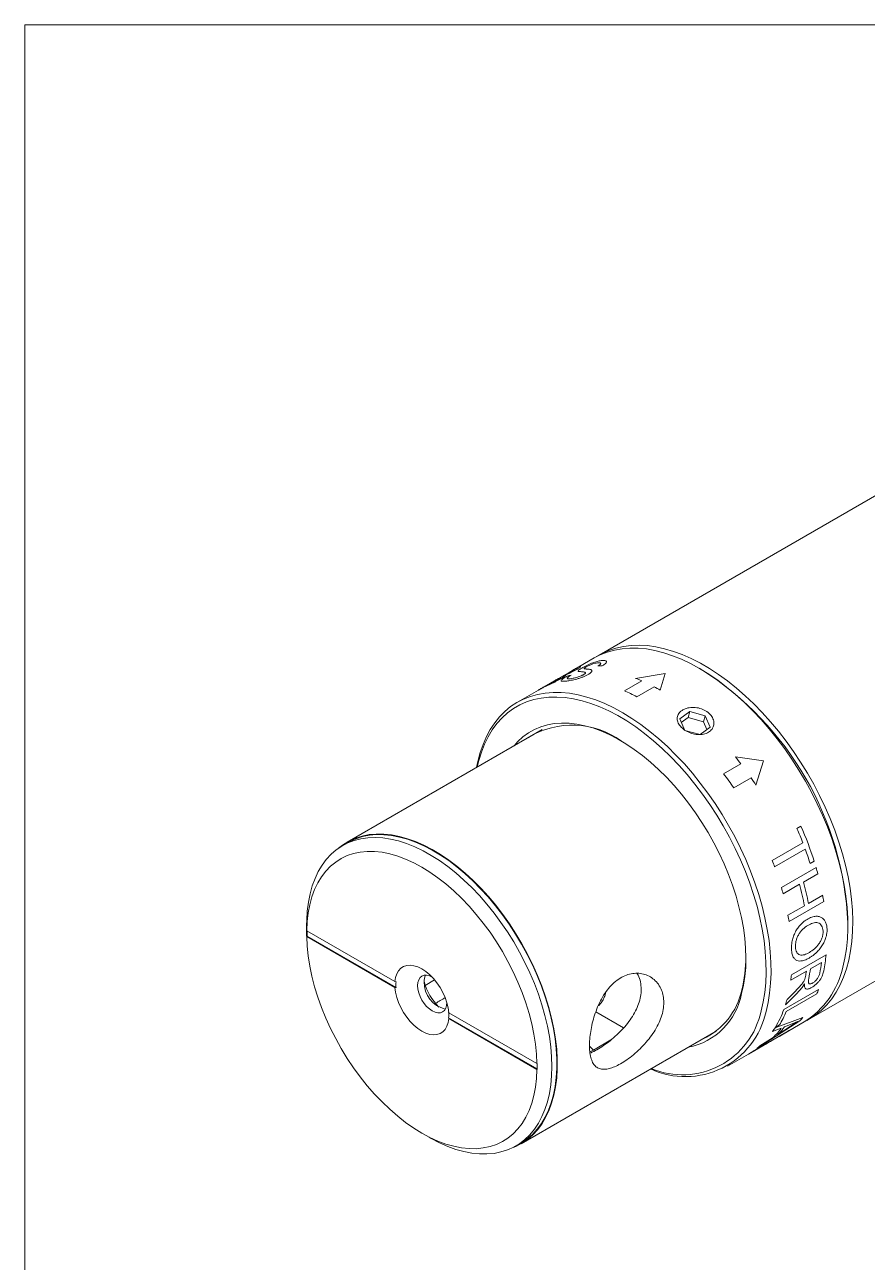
# Paper-space layout 'Sheet2' of a CAD drawing. Header units: inches. Extents: x 0.1 to 10.9, y 0 to 8.5.
# Drawn here: x 0.062 to 1.666, y 6.095 to 8.451 of the extents above; entities that cross this region are included whole.
import ezdxf

# ---------------------------------------------------------------- set-up
doc = ezdxf.new("R2010")
doc.units = ezdxf.units.IN
doc.header["$MEASUREMENT"] = 0

psp = doc.layouts.new('Sheet2')

# ---------------------------------------------------------------- linework, layer by layer
at = {"color": 7, "linetype": 'Continuous', "lineweight": 0}
for p, q in [((0.062179, 8.450606), (10.944457, 8.450606)), ((0.062179, 8.450606), (0.062179, 0.035558)), ((1.852991, 7.653839), (1.155312, 7.251078)), ((1.145884, 7.245635), (1.105815, 7.222504)), ((1.0982, 7.218108), (1.077893, 7.206385)), ((1.083055, 7.209215), (1.089661, 7.212517)), ((1.105815, 7.222504), (1.0982, 7.218108)), ((1.224781, 7.20663), (1.281147, 7.215689)), ((1.281147, 7.215689), (1.271688, 7.184291)), ((1.350627, 7.223084), (1.345914, 7.225806)), ((1.039818, 7.184405), (0.999749, 7.161273)), ((1.047433, 7.188801), (1.039818, 7.184405)), ((1.070278, 7.201989), (1.047433, 7.188801)), ((1.054057, 7.192379), (1.058532, 7.194571)), ((1.077893, 7.206385), (1.070278, 7.201989)), ((1.203435, 7.182885), (1.236433, 7.201934)), ((1.259907, 7.190754), (1.226909, 7.171705)), ((1.327956, 7.143302), (1.308668, 7.129408)), ((1.324906, 7.131918), (1.327956, 7.143302)), ((1.357002, 7.13552), (1.327956, 7.143302)), ((1.308668, 7.129408), (1.318426, 7.107731)), ((1.324906, 7.131918), (1.311791, 7.12247)), ((1.353952, 7.124136), (1.324906, 7.131918)), ((1.347472, 7.099949), (1.36676, 7.113843)), ((1.353952, 7.124136), (1.357002, 7.13552)), ((1.360587, 7.109397), (1.353952, 7.124136)), ((1.36676, 7.113843), (1.357002, 7.13552)), ((1.046961, 7.109241), (0.675812, 6.894981)), ((1.318426, 7.107731), (1.347472, 7.099949)), ((1.392242, 7.025103), (1.42524, 7.044153)), ((1.415184, 7.057052), (1.46803, 7.049978)), ((1.46803, 7.049978), (1.453754, 7.003598)), ((1.444542, 7.017403), (1.411544, 6.998353)), ((1.55528, 6.558239), (2.252958, 6.961)), ((1.531904, 6.920712), (1.539519, 6.925108)), ((0.676478, 6.893826), (0.66705, 6.888384)), ((1.484771, 6.859836), (1.543152, 6.893539)), ((1.547671, 6.881535), (1.48929, 6.847832)), ((1.564545, 6.85863), (1.55693, 6.854234)), ((1.502167, 6.80854), (1.568163, 6.846639)), ((1.571498, 6.834681), (1.544422, 6.81905)), ((1.536807, 6.814654), (1.505501, 6.796582)), ((1.553707, 6.778165), (1.580783, 6.793795)), ((1.514786, 6.755696), (1.546092, 6.773769)), ((1.582812, 6.782135), (1.516815, 6.744036)), ((0.598692, 6.737295), (0.598692, 6.720967)), ((1.62871, 6.735934), (1.62871, 6.741377)), ((0.598742, 6.726381), (0.598742, 6.72644)), ((0.766728, 6.629405), (0.598742, 6.726381)), ((0.599634, 6.716067), (0.598742, 6.715552)), ((0.598742, 6.715552), (0.598742, 6.715494)), ((0.598742, 6.715494), (0.766728, 6.618518)), ((0.599634, 6.725866), (0.599634, 6.716067)), ((0.599634, 6.716067), (0.7688, 6.61841)), ((1.521181, 6.64237), (1.587178, 6.680469)), ((1.578465, 6.666035), (1.557313, 6.653823)), ((1.549698, 6.649427), (1.520084, 6.632332)), ((0.766728, 6.629405), (0.7688, 6.629298)), ((0.7688, 6.61841), (0.766728, 6.618518)), ((0.824501, 6.622364), (0.84225, 6.63261)), ((1.541913, 6.618151), (1.531204, 6.606173)), ((1.546327, 6.625128), (1.541913, 6.618151)), ((1.54715, 6.634451), (1.548259, 6.639377)), ((1.506913, 6.576376), (1.57291, 6.614475)), ((1.531204, 6.606173), (1.509981, 6.585379)), ((1.569705, 6.606235), (1.511323, 6.572532)), ((1.512945, 6.595503), (1.528899, 6.611586)), ((0.868875, 6.571525), (0.869061, 6.570329)), ((0.868875, 6.560638), (1.037131, 6.463506)), ((0.869061, 6.559442), (0.868875, 6.560638)), ((1.037047, 6.473353), (0.869061, 6.570329)), ((0.869061, 6.559442), (1.037047, 6.462466)), ((1.537239, 6.554725), (1.455209, 6.501963)), ((1.490334, 6.541763), (1.543112, 6.56138)), ((1.505782, 6.529665), (1.545851, 6.552796)), ((1.522905, 6.549463), (1.508256, 6.543409)), ((1.516737, 6.543001), (1.532601, 6.553601)), ((1.532601, 6.553601), (1.522905, 6.549463)), ((1.007118, 6.321079), (1.378267, 6.535339)), ((1.450576, 6.498506), (1.516573, 6.536606)), ((1.47786, 6.513546), (1.498167, 6.525269)), ((1.502638, 6.527968), (1.482332, 6.516245)), ((1.502104, 6.540929), (1.485599, 6.53449)), ((1.498469, 6.54701), (1.490854, 6.542614)), ((1.495654, 6.52913), (1.516737, 6.543001)), ((1.498167, 6.525269), (1.505782, 6.529665)), ((1.177899, 6.518665), (1.144414, 6.499335)), ((1.4474, 6.495962), (1.470245, 6.50915)), ((1.474717, 6.511849), (1.451872, 6.498661)), ((1.461477, 6.507157), (1.486369, 6.523099)), ((1.470245, 6.50915), (1.47786, 6.513546)), ((1.144414, 6.499335), (1.13771, 6.49588)), ((1.399716, 6.468434), (1.439785, 6.491566)), ((1.439785, 6.491566), (1.4474, 6.495962)), ((1.037148, 6.473353), (1.037047, 6.473353)), ((1.037047, 6.462466), (1.037148, 6.462466)), ((0.817859, 6.341316), (0.831999, 6.333151)), ((0.997023, 6.316791), (1.006451, 6.322234))]:
    psp.add_line(p, q, dxfattribs=at)
at = {"color": 8, "linetype": 'Continuous', "lineweight": 0}
for p, q in [((1.201827, 6.541495), (1.14896, 6.572015)), ((1.137155, 6.506592), (1.144414, 6.499335))]:
    psp.add_line(p, q, dxfattribs=at)
at = {"color": 7, "linetype": 'Continuous', "lineweight": 0, "flags": 128}
for points in [[(1.619073, 6.656963), (1.623028, 6.674071), (1.625951, 6.692016), (1.627833, 6.710732), (1.628666, 6.730149), (1.628446, 6.750195), (1.627176, 6.770796), (1.624859, 6.791874), (1.621504, 6.813351), (1.617124, 6.835148), (1.611735, 6.857183), (1.605356, 6.879375), (1.598013, 6.90164), (1.589731, 6.923897), (1.580542, 6.946061), (1.570481, 6.968051), (1.559583, 6.989786), (1.547891, 7.011183), (1.535447, 7.032164), (1.522298, 7.05265), (1.508492, 7.072565), (1.494081, 7.091836), (1.47912, 7.11039), (1.463662, 7.128158), (1.447766, 7.145075), (1.431491, 7.161077), (1.414898, 7.176105), (1.398048, 7.190103), (1.381003, 7.203019), (1.363828, 7.214804), (1.346587, 7.225416), (1.329342, 7.234814), (1.312159, 7.242964), (1.295101, 7.249835), (1.278233, 7.255401), (1.261616, 7.259643), (1.245312, 7.262544), (1.229382, 7.264093), (1.213886, 7.264285), (1.19888, 7.263118), (1.184422, 7.260598), (1.170564, 7.256734), (1.157358, 7.251539), (1.145884, 7.245635)], [(1.150654, 7.24826), (1.160866, 7.254111), (1.17375, 7.259919), (1.187311, 7.264406), (1.201496, 7.267554), (1.216253, 7.269352), (1.231527, 7.269794), (1.247262, 7.268877), (1.263399, 7.266606), (1.279878, 7.262988), (1.296637, 7.258037), (1.313614, 7.251771), (1.330747, 7.244214), (1.347971, 7.235394), (1.365222, 7.225344), (1.382436, 7.2141), (1.399549, 7.201706), (1.416497, 7.188206), (1.433218, 7.173652), (1.449649, 7.158096), (1.465729, 7.141599), (1.481399, 7.124219), (1.496599, 7.106023), (1.511273, 7.087078), (1.525367, 7.067454), (1.538829, 7.047225), (1.551607, 7.026465), (1.563656, 7.005252), (1.574929, 6.983665), (1.585385, 6.961784), (1.594986, 6.93969), (1.603694, 6.917467), (1.611479, 6.895195), (1.618311, 6.872959), (1.624164, 6.85084), (1.629017, 6.828922), (1.632851, 6.807286), (1.635654, 6.786012), (1.637413, 6.765179), (1.638122, 6.744865), (1.63778, 6.725145), (1.636387, 6.706094), (1.633948, 6.687781), (1.630472, 6.670274), (1.625973, 6.65364), (1.620467, 6.63794), (1.613974, 6.623231), (1.606519, 6.60957), (1.59813, 6.597006), (1.588837, 6.585587), (1.578675, 6.575355), (1.567683, 6.566348), (1.5559, 6.558599), (1.55051, 6.555614)], [(0.922023, 7.037116), (0.924422, 7.048661), (0.928887, 7.065326), (0.934359, 7.081059), (0.940819, 7.095801), (0.948242, 7.109499), (0.9566, 7.1221), (0.965863, 7.133559), (0.975996, 7.143832), (0.986961, 7.152881), (0.998718, 7.160672), (1.011223, 7.167177), (1.024429, 7.172372), (1.038287, 7.176236), (1.052745, 7.178756), (1.06775, 7.179922), (1.083247, 7.179731), (1.099176, 7.178181), (1.11548, 7.175281), (1.132097, 7.171039), (1.148966, 7.165473), (1.166024, 7.158602), (1.183207, 7.150452), (1.200451, 7.141054), (1.217693, 7.130442), (1.234868, 7.118657), (1.251912, 7.105741), (1.268763, 7.091743), (1.285356, 7.076715), (1.301631, 7.060713), (1.317527, 7.043796), (1.332984, 7.026028), (1.347946, 7.007474), (1.362357, 6.988203), (1.376162, 6.968288), (1.389311, 6.947802), (1.401755, 6.926821), (1.413448, 6.905424), (1.424345, 6.883689), (1.434407, 6.861699), (1.443596, 6.839534), (1.451877, 6.817278), (1.459221, 6.795013), (1.465599, 6.772821), (1.470989, 6.750786), (1.475369, 6.728989), (1.478724, 6.707511), (1.481041, 6.686433), (1.482311, 6.665833), (1.48253, 6.645787), (1.481697, 6.62637), (1.479816, 6.607654), (1.476892, 6.589709), (1.472937, 6.572601), (1.472937, 6.572601)], [(1.46367, 6.573917), (1.467592, 6.590909), (1.47048, 6.60874), (1.472323, 6.627342), (1.473114, 6.646645), (1.47285, 6.666576), (1.471532, 6.687059), (1.469166, 6.708017), (1.465759, 6.729369), (1.461326, 6.751036), (1.455882, 6.772934), (1.449449, 6.794981), (1.44205, 6.817093), (1.433715, 6.839186), (1.424474, 6.861177), (1.414362, 6.882981), (1.403419, 6.904517), (1.391685, 6.925702), (1.379205, 6.946457), (1.366026, 6.966702), (1.352199, 6.98636), (1.337775, 7.005358), (1.32281, 7.023623), (1.30736, 7.041085), (1.291484, 7.057679), (1.275242, 7.073342), (1.258696, 7.088014), (1.241908, 7.101639), (1.224942, 7.114166), (1.207863, 7.125547), (1.190735, 7.135739), (1.173624, 7.144704), (1.156593, 7.152407), (1.139708, 7.15882), (1.123033, 7.163917), (1.106631, 7.16768), (1.090565, 7.170094), (1.074894, 7.171151), (1.05968, 7.170845), (1.044978, 7.169179), (1.030846, 7.166158), (1.017337, 7.161795), (1.004501, 7.156105), (0.992389, 7.14911), (0.981044, 7.140837), (0.970512, 7.131317), (0.960831, 7.120586), (0.952039, 7.108685), (0.944168, 7.09566), (0.937249, 7.081558), (0.931308, 7.066435), (0.926367, 7.050347), (0.923374, 7.037896)], [(0.993518, 7.078389), (1.000702, 7.086394), (1.010403, 7.095269), (1.020912, 7.102906), (1.032182, 7.109272), (1.044164, 7.114338), (1.056806, 7.118083), (1.070052, 7.12049), (1.083845, 7.121548), (1.098124, 7.121254), (1.112826, 7.119608), (1.127888, 7.116617), (1.143243, 7.112295), (1.158825, 7.10666), (1.174565, 7.099737), (1.190394, 7.091557), (1.206244, 7.082155), (1.222045, 7.071573), (1.237727, 7.059855), (1.253223, 7.047055), (1.268464, 7.033227), (1.283384, 7.018433), (1.297918, 7.002736), (1.312001, 6.986206), (1.325573, 6.968915), (1.338574, 6.950938), (1.350948, 6.932354), (1.36264, 6.913244), (1.373598, 6.893693), (1.383776, 6.873785), (1.393128, 6.853607), (1.401615, 6.833247), (1.409197, 6.812796), (1.415843, 6.792341), (1.421524, 6.771974), (1.426214, 6.751781), (1.429893, 6.731853), (1.432545, 6.712275), (1.434159, 6.693135), (1.434727, 6.674514), (1.434246, 6.656496), (1.43272, 6.639158), (1.430154, 6.622576), (1.42656, 6.606823)], [(0.598692, 6.737295), (0.598825, 6.746319), (0.599889, 6.763864), (0.602012, 6.780674), (0.605185, 6.796671), (0.609393, 6.811783), (0.614617, 6.82594), (0.620833, 6.839078), (0.628012, 6.851137), (0.636123, 6.862062), (0.645127, 6.871803), (0.654984, 6.880316), (0.665649, 6.887561), (0.677073, 6.893506), (0.689205, 6.898124), (0.701988, 6.901393), (0.715364, 6.903299), (0.729273, 6.903833), (0.743651, 6.902992), (0.758431, 6.900781), (0.773548, 6.897209), (0.788932, 6.892293), (0.804512, 6.886054), (0.820218, 6.878523), (0.835978, 6.869732), (0.85172, 6.859723), (0.867372, 6.84854), (0.882863, 6.836235), (0.898121, 6.822864), (0.913079, 6.808488), (0.927666, 6.793173), (0.941818, 6.776987), (0.955468, 6.760007), (0.968555, 6.742307), (0.981019, 6.723971), (0.992804, 6.70508), (1.003855, 6.685722), (1.014122, 6.665984), (1.023558, 6.645958), (1.03212, 6.625733), (1.03977, 6.605403), (1.046471, 6.58506), (1.052194, 6.564796), (1.056913, 6.544706), (1.060605, 6.524879), (1.063255, 6.505407), (1.06485, 6.486379), (1.065382, 6.46788), (1.065382, 6.46788)], [(0.989897, 6.313018), (0.997054, 6.315936), (1.008525, 6.321905), (1.019233, 6.32918), (1.02913, 6.337727), (1.038171, 6.347507), (1.046314, 6.358476), (1.053522, 6.370584), (1.059763, 6.383775), (1.065008, 6.397989), (1.069233, 6.413162), (1.072419, 6.429224), (1.074551, 6.446102), (1.075619, 6.463718), (1.075619, 6.481993), (1.074551, 6.500843), (1.072419, 6.520182), (1.069233, 6.539922), (1.065008, 6.559973), (1.059763, 6.580243), (1.053522, 6.60064), (1.046314, 6.62107), (1.038171, 6.641441), (1.02913, 6.66166), (1.019233, 6.681634), (1.008525, 6.701272), (0.997054, 6.720485), (0.984874, 6.739184), (0.972039, 6.757285), (0.958609, 6.774705), (0.944644, 6.791365), (0.930208, 6.807188), (0.915368, 6.822102), (0.90019, 6.83604), (0.884744, 6.848937), (0.869101, 6.860735), (0.853331, 6.87138), (0.837508, 6.880823), (0.821702, 6.889022), (0.805987, 6.895938), (0.790434, 6.901541), (0.775113, 6.905805), (0.760095, 6.90871), (0.745449, 6.910243), (0.73124, 6.910397), (0.717535, 6.909172), (0.704395, 6.906572), (0.69188, 6.902611), (0.680048, 6.897305), (0.668953, 6.890679), (0.660219, 6.884099)], [(0.676478, 6.893826), (0.680698, 6.896141), (0.692482, 6.901425), (0.704946, 6.905371), (0.718034, 6.90796), (0.731684, 6.90918), (0.745835, 6.909027), (0.760423, 6.9075), (0.77538, 6.904607), (0.790639, 6.90036), (0.80613, 6.89478), (0.821782, 6.887891), (0.837524, 6.879725), (0.853284, 6.87032), (0.86899, 6.859718), (0.88457, 6.847967), (0.899953, 6.835122), (0.91507, 6.821241), (0.929851, 6.806386), (0.944229, 6.790627), (0.958138, 6.774034), (0.971514, 6.756684), (0.984297, 6.738656), (0.996428, 6.720032), (1.007852, 6.700897), (1.018517, 6.681338), (1.028375, 6.661444), (1.037379, 6.641307), (1.04549, 6.621018), (1.052669, 6.60067), (1.058885, 6.580355), (1.064109, 6.560167), (1.068317, 6.540197), (1.07149, 6.520536), (1.073613, 6.501275), (1.074677, 6.4825), (1.074677, 6.464299), (1.073613, 6.446753), (1.07149, 6.429944), (1.068317, 6.413946), (1.064109, 6.398835), (1.058885, 6.384678), (1.052669, 6.37154), (1.04549, 6.359481), (1.037379, 6.348556), (1.028375, 6.338815), (1.018517, 6.330302), (1.007852, 6.323057), (1.006451, 6.322234)], [(1.037047, 6.473353), (1.036172, 6.491652), (1.034215, 6.51046), (1.031186, 6.529684), (1.027099, 6.549229), (1.021976, 6.568998), (1.01584, 6.588893), (1.008724, 6.608816), (1.000661, 6.628667), (0.991692, 6.648349), (0.981862, 6.667763), (0.971219, 6.686814), (0.959816, 6.705406), (0.947709, 6.723449), (0.934959, 6.740852), (0.921629, 6.757529), (0.907784, 6.773397), (0.893493, 6.788379), (0.878828, 6.802398), (0.863861, 6.815387), (0.848666, 6.82728), (0.833319, 6.83802), (0.817895, 6.847551), (0.802471, 6.855828), (0.787123, 6.862809), (0.771928, 6.868459), (0.756961, 6.872751), (0.742296, 6.875663), (0.728006, 6.877181), (0.714161, 6.877297), (0.70083, 6.876011), (0.68808, 6.87333), (0.675973, 6.869265), (0.66457, 6.863838), (0.653927, 6.857076), (0.644097, 6.849011), (0.635128, 6.839685), (0.627066, 6.829142), (0.619949, 6.817436), (0.613814, 6.804625), (0.60869, 6.790771), (0.604603, 6.775945), (0.601574, 6.760218), (0.599617, 6.743669), (0.598742, 6.726381)], [(0.598742, 6.715494), (0.599617, 6.697195), (0.601574, 6.678387), (0.604603, 6.659163), (0.60869, 6.639618), (0.613814, 6.619849), (0.619949, 6.599953), (0.627066, 6.580031), (0.635128, 6.560179), (0.644097, 6.540498), (0.653927, 6.521084), (0.66457, 6.502033), (0.675973, 6.48344), (0.68808, 6.465398), (0.70083, 6.447995), (0.714161, 6.431318), (0.728006, 6.415449), (0.742296, 6.400468), (0.756961, 6.386448), (0.771928, 6.37346), (0.787123, 6.361566), (0.802471, 6.350827), (0.817895, 6.341296), (0.833319, 6.333019), (0.848666, 6.326038), (0.863861, 6.320388), (0.878828, 6.316096), (0.893493, 6.313184), (0.907784, 6.311666), (0.921629, 6.311549), (0.934959, 6.312835), (0.947709, 6.315517), (0.959816, 6.319582), (0.971219, 6.325009), (0.981862, 6.331771), (0.991692, 6.339835), (1.000661, 6.349162), (1.008724, 6.359704), (1.01584, 6.37141), (1.021976, 6.384222), (1.027099, 6.398075), (1.031186, 6.412902), (1.034215, 6.428629), (1.036172, 6.445177), (1.037047, 6.462466)], [(0.766728, 6.629405), (0.767981, 6.637328), (0.770324, 6.644315), (0.773706, 6.650213), (0.778052, 6.654892), (0.783268, 6.658252), (0.78924, 6.660218), (0.795838, 6.660747), (0.802917, 6.659828), (0.810323, 6.657482), (0.817895, 6.653759), (0.825466, 6.64874), (0.832872, 6.642536), (0.839952, 6.635281), (0.846549, 6.627134), (0.852521, 6.618273), (0.857737, 6.608891), (0.862084, 6.599193), (0.865465, 6.589392), (0.867808, 6.5797), (0.869061, 6.570329)], [(0.869061, 6.559442), (0.867808, 6.551518), (0.865465, 6.544532), (0.862084, 6.538634), (0.857737, 6.533955), (0.852521, 6.530595), (0.846549, 6.528629), (0.839952, 6.5281), (0.832872, 6.529018), (0.825466, 6.531365), (0.817895, 6.535088), (0.810323, 6.540107), (0.802917, 6.546311), (0.795838, 6.553566), (0.78924, 6.561713), (0.783268, 6.570574), (0.778052, 6.579956), (0.773706, 6.589653), (0.770324, 6.599455), (0.767981, 6.609147), (0.766728, 6.618518)], [(0.837283, 6.63818), (0.832246, 6.640473), (0.827029, 6.641658), (0.82222, 6.641466), (0.818006, 6.639905), (0.814547, 6.637034), (0.811977, 6.632965), (0.810394, 6.627854), (0.80986, 6.621897), (0.810394, 6.615323), (0.811977, 6.608384), (0.814547, 6.601348), (0.818006, 6.594484), (0.82222, 6.588057), (0.827029, 6.582313), (0.832246, 6.577473), (0.837672, 6.573724), (0.843098, 6.571208), (0.848316, 6.570024), (0.853124, 6.570216), (0.857339, 6.571777), (0.860798, 6.574647), (0.863368, 6.578716), (0.864951, 6.583828), (0.865485, 6.589785), (0.865485, 6.589785)], [(1.065382, 6.46788), (1.06485, 6.449996), (1.063255, 6.432809), (1.060605, 6.416396), (1.056913, 6.400833), (1.052194, 6.38619), (1.046471, 6.372535), (1.03977, 6.359929), (1.03212, 6.34843), (1.023558, 6.338092), (1.014122, 6.32896), (1.003855, 6.321076), (0.992804, 6.314477), (0.981019, 6.309193), (0.968555, 6.305247), (0.955468, 6.302658), (0.941818, 6.301437), (0.927666, 6.301591), (0.913079, 6.303118), (0.898121, 6.306011), (0.882863, 6.310258), (0.867372, 6.315838), (0.85172, 6.322727), (0.835978, 6.330892), (0.831999, 6.333151)]]:
    psp.add_lwpolyline(points, dxfattribs=at)
at = {"color": 8, "linetype": 'Continuous', "lineweight": 0}
for centre, radius, start, end in [((1.144598, 7.090834), 0.133423, 117.468885, 119.997009), ((1.164896, 7.102573), 0.133404, 117.830471, 119.997111), ((1.172541, 7.106915), 0.133466, 116.83863, 119.996711), ((1.106545, 7.068814), 0.133468, 116.815467, 119.996694), ((1.114165, 7.073202), 0.133477, 116.764568, 119.996598), ((1.136995, 7.086417), 0.133447, 117.139848, 119.996846), ((1.431472, 6.6408), 0.133401, 299.997472, 302.240803), ((1.438935, 6.645446), 0.133693, 300.000194, 305.500832), ((1.403548, 6.624685), 0.133405, 299.997504, 302.24077), ((1.411162, 6.629082), 0.133407, 299.997522, 302.240752), ((1.372939, 6.607347), 0.133693, 300.000184, 305.500841), ((1.380704, 6.611494), 0.133402, 299.997485, 302.240789)]:
    psp.add_arc(centre, radius, start, end, dxfattribs=at)
at = {"color": 7, "linetype": 'Continuous', "lineweight": 0}
for centre, radius, start, end in [((1.132911, 7.071869), 0.144216, 102.421192, 105.520498), ((1.160691, 7.058749), 0.171746, 89.769014, 92.527549), ((1.026867, 6.715061), 0.602419, 2.503729, 57.490894), ((1.026868, 6.715061), 0.602418, 2.503682, 57.490941), ((1.119691, 6.929083), 0.296777, 66.835872, 69.261495), ((1.091146, 6.869212), 0.363139, 60.187061, 62.307331), ((1.073819, 6.880498), 0.328995, 62.268865, 66.798041), ((1.104208, 6.959324), 0.158517, 53.980793, 121.578975), ((0.903799, 6.647999), 0.654858, 37.224974, 38.656061), ((0.857311, 6.618773), 0.671755, 34.406286, 37.220098), ((0.880183, 6.63081), 0.684072, 33.021583, 34.411629), ((0.953861, 6.666681), 0.64014, 17.448824, 23.809884), ((0.929187, 6.655296), 0.658569, 21.208203, 23.767057), ((0.965041, 6.668724), 0.620279, 17.402028, 20.065146), ((0.887044, 6.627963), 0.641125, 20.056213, 21.202495), ((1.009868, 6.684532), 0.581354, 14.967647, 16.191212), ((0.943871, 6.646433), 0.581354, 14.967647, 16.191212), ((1.01167, 6.673901), 0.543673, 10.584817, 15.004409), ((1.019285, 6.678297), 0.543673, 10.584817, 15.004409), ((1.085585, 6.7016), 0.503706, 9.20022, 10.546506), ((1.019589, 6.663501), 0.503706, 9.20022, 10.546506), ((1.181436, 6.67672), 0.25328, 345.565103, 359.948632), ((1.293539, 6.70169), 0.287149, 348.728177, 352.867205), ((1.292891, 6.707466), 0.295523, 348.847816, 354.758583), ((0.8466, 6.630001), 0.024462, 151.302226, 182.352552), ((1.209636, 6.671355), 0.312891, 352.835542, 354.684805), ((1.457993, 6.692372), 0.164925, 302.18908, 347.602466), ((1.256018, 6.686338), 0.29599, 350.870978, 352.836325), ((1.270679, 6.689732), 0.288874, 349.155191, 352.859348), ((0.835524, 6.623854), 0.066946, 175.33595, 184.66405), ((0.875004, 6.628383), 0.052849, 179.334002, 256.315632), ((0.938483, 6.664037), 0.121355, 196.559523, 223.435101), ((1.300384, 6.630521), 0.128382, 280.974646, 349.36271), ((1.29689, 6.640927), 0.132679, 294.781598, 348.106348), ((1.284278, 6.656948), 0.236779, 342.406516, 344.959249), ((1.375649, 6.686454), 0.209983, 337.540816, 339.953372), ((0.802151, 6.566081), 0.066946, 355.33595, 4.66405), ((1.319478, 6.605552), 0.156957, 245.074386, 347.881522), ((1.313886, 6.605061), 0.152987, 247.232147, 348.254359), ((1.326545, 6.641467), 0.191753, 328.967538, 340.156477), ((1.33864, 6.643504), 0.186699, 328.879043, 337.657475), ((1.429155, 6.656032), 0.148139, 316.8537, 320.287255), ((1.348661, 6.628824), 0.166286, 325.43772, 328.428488), ((1.383419, 6.629814), 0.148279, 313.97106, 323.169896), ((1.391053, 6.634144), 0.148221, 314.886912, 322.254044), ((1.370829, 6.610158), 0.137209, 307.950135, 311.349795)]:
    psp.add_arc(centre, radius, start, end, dxfattribs=at)
psp.add_ellipse((0.277571, 6.283847), major_axis=(1.755634, 1.04859), ratio=0.01511015, start_param=5.0318257, end_param=5.04281825, dxfattribs=at)
for points, knots in [([(1.122293, 7.226345), (1.123731, 7.227152), (1.126607, 7.228766), (1.131702, 7.231304), (1.136984, 7.233734), (1.143968, 7.236569), (1.151979, 7.239181), (1.15694, 7.240024), (1.159424, 7.240446)], [0, 0, 0, 0, 0.12510075, 0.25021692, 0.37527691, 0.50035045, 0.74984877, 1, 1, 1, 1]), ([(1.152126, 7.236089), (1.150704, 7.235875), (1.147865, 7.235448), (1.143376, 7.234208), (1.139271, 7.232676), (1.13613, 7.231347), (1.133068, 7.229891), (1.131369, 7.228946), (1.130519, 7.228473)], [0, 0, 0, 0, 0.25042121, 0.49990072, 0.6249256, 0.75003475, 0.87497295, 1, 1, 1, 1]), ([(1.153117, 7.230328), (1.154603, 7.231331), (1.156846, 7.232847), (1.158232, 7.234517), (1.158396, 7.235482), (1.157653, 7.236074), (1.155733, 7.236416), (1.153568, 7.23622), (1.152126, 7.236089)], [0, 0, 0, 0, 0.24949312, 0.37657824, 0.4995838, 0.62464741, 0.7498371, 1, 1, 1, 1]), ([(1.159424, 7.240446), (1.16177, 7.240635), (1.166453, 7.241012), (1.169651, 7.239659), (1.169645, 7.237508), (1.168113, 7.235402), (1.165393, 7.233017), (1.162721, 7.231336), (1.161383, 7.230493)], [0, 0, 0, 0, 0.25016516, 0.49950776, 0.62446017, 0.75005523, 0.87479731, 1, 1, 1, 1]), ([(1.076576, 7.203954), (1.07748, 7.204482), (1.079291, 7.20554), (1.081246, 7.206799), (1.082407, 7.207673), (1.082512, 7.208085), (1.080092, 7.207149), (1.077447, 7.205831), (1.076121, 7.205171)], [0, 0, 0, 0, 0.12509957, 0.25044585, 0.3763543, 0.50016132, 0.74934387, 1, 1, 1, 1]), ([(1.093614, 7.201596), (1.09266, 7.20149), (1.090721, 7.201274), (1.088216, 7.201077), (1.085652, 7.200986), (1.083596, 7.201195), (1.082734, 7.202002), (1.083538, 7.203442), (1.085629, 7.205243), (1.088274, 7.20711), (1.091043, 7.208885), (1.093227, 7.210178), (1.094321, 7.210826)], [0, 0, 0, 0, 0.083002998, 0.168695508, 0.250254388, 0.37913018, 0.500081861, 0.624742191, 0.749842428, 0.832228383, 0.91594916, 1, 1, 1, 1]), ([(1.089844, 7.21202), (1.090539, 7.212198), (1.091926, 7.212555), (1.091473, 7.211602), (1.088759, 7.209532), (1.085359, 7.207512), (1.083658, 7.206502)], [0, 0, 0, 0, 0.25038813, 0.50021958, 0.74998713, 1, 1, 1, 1]), ([(1.089661, 7.212517), (1.090737, 7.213051), (1.092887, 7.214117), (1.096753, 7.216105), (1.100519, 7.218129), (1.102622, 7.21933), (1.103674, 7.219931)], [0, 0, 0, 0, 0.25005618, 0.4995904, 0.74946618, 1, 1, 1, 1]), ([(1.111655, 7.223134), (1.110016, 7.222213), (1.106736, 7.220372), (1.100901, 7.217382), (1.096073, 7.215009), (1.09243, 7.213259), (1.090706, 7.212433), (1.089844, 7.21202)], [0, 0, 0, 0, 0.24974038, 0.49953606, 0.74934911, 0.87463857, 1, 1, 1, 1]), ([(1.134252, 7.213942), (1.132723, 7.213111), (1.129664, 7.211449), (1.124136, 7.209124), (1.118371, 7.207029), (1.110678, 7.204729), (1.101643, 7.20268), (1.096292, 7.201958), (1.093614, 7.201596)], [0, 0, 0, 0, 0.125118271, 0.250227744, 0.375363679, 0.500506221, 0.750004478, 1, 1, 1, 1]), ([(1.101891, 7.212709), (1.099947, 7.211486), (1.097024, 7.209647), (1.09475, 7.207693), (1.094082, 7.206322), (1.095661, 7.205522), (1.099138, 7.205808), (1.100877, 7.205952)], [0, 0, 0, 0, 0.250174298, 0.376117003, 0.500461717, 0.750017075, 1, 1, 1, 1]), ([(1.100877, 7.205952), (1.102497, 7.206174), (1.105734, 7.206619), (1.111091, 7.207872), (1.115736, 7.20928), (1.119275, 7.210602), (1.122091, 7.21181), (1.124138, 7.212823), (1.125053, 7.213334), (1.125511, 7.213589)], [0, 0, 0, 0, 0.25005633, 0.49960077, 0.6246545, 0.74967695, 0.87473044, 0.93734302, 1, 1, 1, 1]), ([(1.103674, 7.219931), (1.104536, 7.220434), (1.10626, 7.22144), (1.108144, 7.222637), (1.10928, 7.223465), (1.109179, 7.223717), (1.106914, 7.22271), (1.104549, 7.221555), (1.10326, 7.220883), (1.102615, 7.220547)], [0, 0, 0, 0, 0.12520457, 0.2502809, 0.37653143, 0.49986417, 0.74923006, 0.87460885, 1, 1, 1, 1]), ([(1.112284, 7.226004), (1.114113, 7.226891), (1.116857, 7.228221), (1.119236, 7.22904), (1.120016, 7.229044), (1.119563, 7.228353), (1.117914, 7.227052), (1.115751, 7.225596), (1.113557, 7.224244), (1.112289, 7.223504), (1.111655, 7.223134)], [0, 0, 0, 0, 0.25002368, 0.37506989, 0.50000212, 0.6217812, 0.74987843, 0.87484523, 0.93740203, 1, 1, 1, 1]), ([(1.116007, 7.21996), (1.115648, 7.220158), (1.114929, 7.220552), (1.115602, 7.221832), (1.117677, 7.223477), (1.120068, 7.225041), (1.121551, 7.22591), (1.122293, 7.226345)], [0, 0, 0, 0, 0.25029169, 0.50008257, 0.74957126, 0.87474904, 1, 1, 1, 1]), ([(1.128251, 7.2184), (1.127439, 7.218597), (1.125831, 7.218989), (1.122977, 7.219252), (1.120257, 7.219422), (1.117721, 7.219575), (1.116591, 7.219829), (1.116007, 7.21996)], [0, 0, 0, 0, 0.20223805, 0.40054925, 0.61354136, 0.80058892, 1, 1, 1, 1]), ([(1.125511, 7.213589), (1.126455, 7.214174), (1.128342, 7.215343), (1.129631, 7.216845), (1.129429, 7.217846), (1.128644, 7.218215), (1.128251, 7.2184)], [0, 0, 0, 0, 0.24985618, 0.49939381, 0.74935424, 1, 1, 1, 1]), ([(1.130519, 7.228473), (1.129521, 7.227866), (1.128021, 7.226954), (1.126929, 7.226006), (1.126745, 7.225666), (1.126653, 7.225496)], [0, 0, 0, 0, 0.49888365, 0.74928469, 1, 1, 1, 1]), ([(1.126653, 7.225496), (1.1268, 7.225272), (1.127095, 7.224821), (1.128509, 7.224687), (1.129656, 7.224562), (1.130524, 7.224495), (1.131518, 7.224434), (1.13298, 7.22434), (1.134752, 7.224187), (1.136697, 7.223906), (1.138486, 7.223571), (1.139515, 7.223179), (1.14003, 7.222983)], [0, 0, 0, 0, 0.12453001, 0.24956092, 0.31087654, 0.37463839, 0.42333249, 0.49971884, 0.64628814, 0.7498754, 0.87494669, 1, 1, 1, 1]), ([(1.14003, 7.222983), (1.140619, 7.222583), (1.141797, 7.221783), (1.141586, 7.219712), (1.139121, 7.216971), (1.135876, 7.214952), (1.134252, 7.213942)], [0, 0, 0, 0, 0.25044443, 0.50038757, 0.75009701, 1, 1, 1, 1]), ([(1.083658, 7.206502), (1.082133, 7.205637), (1.079084, 7.203908), (1.073725, 7.201106), (1.068189, 7.19831), (1.062765, 7.195699), (1.05781, 7.193392), (1.052011, 7.190713), (1.048579, 7.18903), (1.046335, 7.18793)], [0, 0, 0, 0, 0.12502538, 0.25000649, 0.37499624, 0.49976586, 0.61734351, 0.74985661, 1, 1, 1, 1]), ([(1.058532, 7.194571), (1.059812, 7.19519), (1.061732, 7.19612), (1.064862, 7.197669), (1.068164, 7.199353), (1.072388, 7.201576), (1.075179, 7.203161), (1.076576, 7.203954)], [0, 0, 0, 0, 0.25012585, 0.37536241, 0.50052466, 0.7500852, 1, 1, 1, 1]), ([(1.314398, 7.146601), (1.317488, 7.148015), (1.323668, 7.150842), (1.335421, 7.151822), (1.347376, 7.150059), (1.35841, 7.145417), (1.367163, 7.13839), (1.372671, 7.129759), (1.374349, 7.120551), (1.372033, 7.111898), (1.365996, 7.104906), (1.356955, 7.100444), (1.345937, 7.098982), (1.33413, 7.100589), (1.322814, 7.104976), (1.31326, 7.111546), (1.306544, 7.119497), (1.303398, 7.127994), (1.304248, 7.136162), (1.308334, 7.142535), (1.312685, 7.145452), (1.314398, 7.146601)], [0, 0, 0, 0, 0.05354455, 0.10708398, 0.16075613, 0.21451546, 0.268131, 0.32159698, 0.37513919, 0.4288653, 0.48259732, 0.53614609, 0.58960896, 0.64321673, 0.69697442, 0.75065355, 0.80414906, 0.85764138, 0.91131519, 0.96507428, 1, 1, 1, 1]), ([(1.521433, 6.691013), (1.5214, 6.692696), (1.521332, 6.696131), (1.521819, 6.701588), (1.522984, 6.708159), (1.524783, 6.714334), (1.526986, 6.719909), (1.529563, 6.725322), (1.533427, 6.731652), (1.538277, 6.737504), (1.542799, 6.741956), (1.546873, 6.745276), (1.549673, 6.747012), (1.55109, 6.747891)], [0, 0, 0, 0, 0.08247211, 0.16839398, 0.25009141, 0.37498978, 0.43830525, 0.50004864, 0.62491692, 0.74987846, 0.83397933, 0.91602671, 1, 1, 1, 1]), ([(1.552329, 6.736419), (1.549207, 6.73438), (1.54451, 6.731313), (1.538913, 6.72511), (1.535241, 6.719668), (1.532286, 6.713685), (1.530172, 6.707402), (1.529252, 6.702236), (1.528981, 6.698276), (1.529025, 6.696396), (1.529046, 6.695456)], [0, 0, 0, 0, 0.24974188, 0.37568596, 0.49979214, 0.62632506, 0.74981035, 0.87478198, 0.93738014, 1, 1, 1, 1]), ([(1.55109, 6.747891), (1.55256, 6.748702), (1.555526, 6.750339), (1.559986, 6.752171), (1.565168, 6.753625), (1.570962, 6.754135), (1.57697, 6.752687), (1.582087, 6.749345), (1.585342, 6.745138), (1.587184, 6.740995), (1.588189, 6.737577), (1.58887, 6.733905), (1.58904, 6.73133), (1.589124, 6.730042)], [0, 0, 0, 0, 0.08340239, 0.1682141, 0.25020703, 0.37516145, 0.50003995, 0.6249466, 0.74980453, 0.81071944, 0.87488671, 0.93743414, 1, 1, 1, 1]), ([(1.581512, 6.725584), (1.581325, 6.727492), (1.580951, 6.731307), (1.578938, 6.736044), (1.575877, 6.739561), (1.572003, 6.741922), (1.567285, 6.742191), (1.560679, 6.740839), (1.555669, 6.738187), (1.552329, 6.736419)], [0, 0, 0, 0, 0.12501029, 0.24997957, 0.37498568, 0.49990038, 0.62483296, 0.74991611, 1, 1, 1, 1]), ([(0.598742, 6.72644), (0.598709, 6.723242), (0.598671, 6.719591), (0.598734, 6.715999), (0.598742, 6.715552)], [0, 0, 0, 0, 0.87573848, 1, 1, 1, 1]), ([(1.589124, 6.730042), (1.589148, 6.728324), (1.589195, 6.72486), (1.588457, 6.71939), (1.586915, 6.712891), (1.584072, 6.705433), (1.57962, 6.697362), (1.575012, 6.691279), (1.571032, 6.686912), (1.5676, 6.683583), (1.563701, 6.680241), (1.559376, 6.677067), (1.55647, 6.67531), (1.55503, 6.67444)], [0, 0, 0, 0, 0.082986611, 0.167279133, 0.250091981, 0.374986738, 0.499855432, 0.624748381, 0.687292677, 0.749840286, 0.832057828, 0.916822637, 1, 1, 1, 1]), ([(1.5555, 6.684982), (1.558714, 6.687046), (1.565129, 6.691167), (1.572735, 6.699391), (1.577409, 6.707212), (1.579959, 6.713454), (1.58145, 6.719744), (1.581491, 6.723637), (1.581512, 6.725584)], [0, 0, 0, 0, 0.25015386, 0.49941364, 0.62452534, 0.74967894, 0.87482139, 1, 1, 1, 1]), ([(1.55503, 6.67444), (1.553599, 6.673651), (1.550717, 6.672064), (1.546485, 6.670328), (1.541675, 6.66892), (1.536491, 6.668413), (1.531282, 6.669497), (1.527797, 6.672069), (1.525602, 6.675022), (1.524069, 6.677889), (1.522738, 6.681537), (1.521782, 6.686018), (1.521548, 6.689362), (1.521433, 6.691013)], [0, 0, 0, 0, 0.08316094, 0.16746549, 0.25015196, 0.37529256, 0.49998872, 0.62482669, 0.68656747, 0.74989643, 0.83280223, 0.9174266, 1, 1, 1, 1]), ([(1.529046, 6.695456), (1.529202, 6.693605), (1.529515, 6.689903), (1.53118, 6.685411), (1.533816, 6.682152), (1.537268, 6.680225), (1.541395, 6.679745), (1.547443, 6.680779), (1.552278, 6.683301), (1.5555, 6.684982)], [0, 0, 0, 0, 0.12506136, 0.25004617, 0.3739156, 0.50004418, 0.62502829, 0.75011495, 1, 1, 1, 1]), ([(1.278457, 6.589797), (1.278223, 6.585312), (1.277747, 6.576207), (1.273951, 6.562033), (1.268045, 6.547783), (1.260123, 6.533841), (1.250387, 6.520258), (1.239258, 6.507449), (1.227025, 6.495562), (1.21448, 6.485207), (1.201975, 6.476493), (1.190312, 6.469854), (1.179484, 6.465208), (1.169849, 6.462682), (1.16126, 6.462305), (1.153863, 6.464199), (1.147656, 6.468538), (1.142817, 6.475358), (1.139356, 6.484666), (1.137382, 6.495995), (1.136816, 6.509155), (1.137603, 6.523344), (1.139712, 6.53851), (1.143087, 6.554023), (1.147834, 6.569826), (1.15397, 6.585361), (1.161622, 6.600295), (1.170658, 6.613806), (1.181059, 6.625498), (1.192277, 6.634603), (1.204198, 6.641096), (1.21616, 6.644789), (1.228148, 6.645834), (1.239686, 6.644294), (1.250601, 6.640174), (1.260339, 6.633576), (1.268514, 6.6246), (1.274268, 6.613984), (1.27781, 6.602267), (1.278239, 6.593989), (1.278457, 6.589797)], [0, 0, 0, 0, 0.02565386, 0.05207169, 0.07772021, 0.10407725, 0.13039943, 0.15745043, 0.18433307, 0.21203831, 0.23814532, 0.26506809, 0.29025467, 0.31615428, 0.34171348, 0.36795599, 0.39457668, 0.42195693, 0.44872258, 0.47632174, 0.50212054, 0.52870391, 0.5539444, 0.57988599, 0.60572978, 0.63227136, 0.65904017, 0.68658997, 0.7131991, 0.74064746, 0.7661509, 0.792415, 0.8176303, 0.84352784, 0.86967379, 0.89653445, 0.92341735, 0.95111062, 0.97524139, 1, 1, 1, 1]), ([(1.226967, 6.64532), (1.227828, 6.644082), (1.231147, 6.639309), (1.234536, 6.628993), (1.235214, 6.619429), (1.235559, 6.614561)], [0, 0, 0, 0, 0.14680105, 0.5657995, 1, 1, 1, 1]), ([(1.582833, 6.650307), (1.582197, 6.647527), (1.581243, 6.643358), (1.578773, 6.637428), (1.575957, 6.632757), (1.572228, 6.628315), (1.566756, 6.622925), (1.56254, 6.620143), (1.559734, 6.618292)], [0, 0, 0, 0, 0.25056841, 0.37582543, 0.50075793, 0.62578626, 0.75095145, 1, 1, 1, 1]), ([(1.561971, 6.627144), (1.563555, 6.628187), (1.565935, 6.629754), (1.568969, 6.632891), (1.570975, 6.635399), (1.572593, 6.638064), (1.574181, 6.641538), (1.574766, 6.64397), (1.575149, 6.645562)], [0, 0, 0, 0, 0.24898305, 0.37411529, 0.49923484, 0.61763014, 0.74962742, 1, 1, 1, 1]), ([(1.528899, 6.611586), (1.532336, 6.615147), (1.537489, 6.620486), (1.543216, 6.627202), (1.545845, 6.631375), (1.546715, 6.633426), (1.54715, 6.634451)], [0, 0, 0, 0, 0.50040567, 0.75017722, 0.87503289, 1, 1, 1, 1]), ([(1.559734, 6.618292), (1.557482, 6.617153), (1.554112, 6.615448), (1.550623, 6.615184), (1.547837, 6.615934), (1.546099, 6.619129), (1.546251, 6.623125), (1.546327, 6.625128)], [0, 0, 0, 0, 0.24953333, 0.37334439, 0.50010693, 0.7495248, 1, 1, 1, 1]), ([(1.554394, 6.63538), (1.554093, 6.633658), (1.553641, 6.631075), (1.553581, 6.628082), (1.554091, 6.626343), (1.5553, 6.625336), (1.557176, 6.625253), (1.55906, 6.625733), (1.56069, 6.626438), (1.561544, 6.626909), (1.561971, 6.627144)], [0, 0, 0, 0, 0.25025777, 0.37534891, 0.50026697, 0.62158425, 0.74983523, 0.87482438, 0.93739407, 1, 1, 1, 1]), ([(1.235559, 6.614561), (1.235318, 6.610138), (1.23483, 6.601157), (1.230936, 6.587285), (1.224899, 6.573413), (1.216802, 6.559855), (1.206842, 6.54663), (1.195388, 6.534051), (1.182768, 6.522287), (1.169857, 6.511945), (1.157164, 6.503252), (1.146509, 6.49698), (1.140511, 6.494399), (1.138147, 6.493383)], [0, 0, 0, 0, 0.08991356, 0.18253795, 0.27242477, 0.36474483, 0.45801827, 0.55380504, 0.65029475, 0.74980322, 0.84232951, 0.93787845, 1, 1, 1, 1]), ([(1.167327, 6.608186), (1.167321, 6.607795), (1.16728, 6.604971), (1.16526, 6.599782), (1.161638, 6.592465), (1.157484, 6.586761), (1.154267, 6.583953), (1.153397, 6.583194)], [0, 0, 0, 0, 0.03994837, 0.28897544, 0.54507966, 0.87704143, 1, 1, 1, 1]), ([(1.037148, 6.462466), (1.037141, 6.462912), (1.037077, 6.466504), (1.037115, 6.470155), (1.037148, 6.473353)], [0, 0, 0, 0, 0.12426152, 1, 1, 1, 1])]:
    psp.add_open_spline(points, degree=3, knots=knots, dxfattribs=at)

doc.saveas('drawing.dxf')
